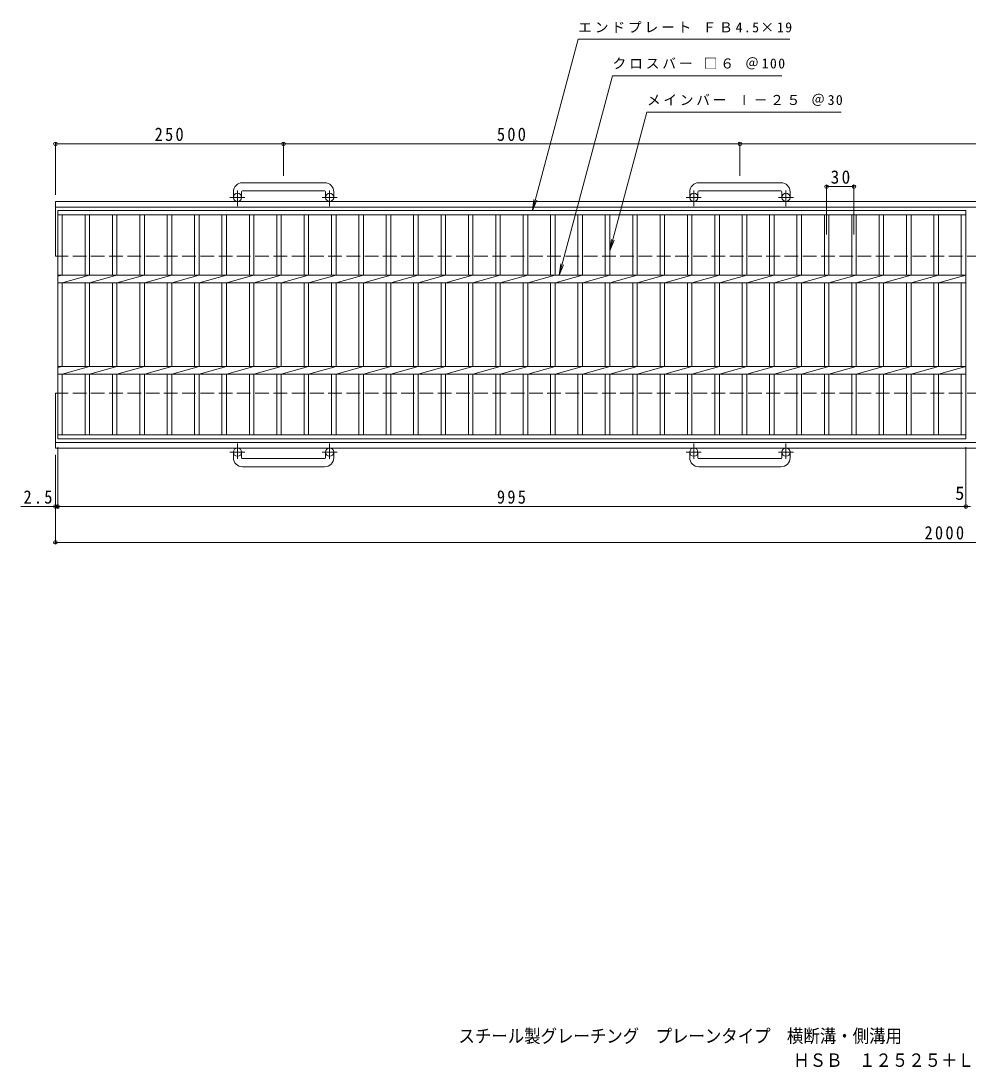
# Model space of a CAD drawing. Units: millimetres, scale not verified. Extents: x -902 to 876, y -687 to 459.
# Drawn here: x -902 to 136, y -687 to 459 of the extents above; entities that cross this region are included whole.
import ezdxf
from ezdxf.enums import TextEntityAlignment as Align

# ---------------------------------------------------------------- set-up
doc = ezdxf.new("R2010")
doc.units = ezdxf.units.MM
doc.header["$LTSCALE"] = 5
doc.header["$PDMODE"] = 32
doc.header["$PDSIZE"] = 4
doc.linetypes.add('CHAIN1', pattern=[8, 5, -1, 1, -1])
doc.linetypes.add('DASHED3', pattern=[4, 3, -1])
for name, color, linetype, lineweight in [('A-1_ピット', 2, 'Continuous', 9), ('A-2_蓋', 3, 'Continuous', 9), ('A-4_寸法', 7, 'Continuous', 9), ('F-4_F-4ﾚｲﾔ', 2, 'Continuous', 9)]:
    doc.layers.add(name, color=color, linetype=linetype, lineweight=lineweight)
doc.layers.add('F-F_F-Fﾚｲﾔ', color=2, linetype='Continuous')
doc.styles.add('ＭＳ ゴシック', font='')
doc.styles.get('ＭＳ ゴシック').set_extended_font_data('MS Gothic')

msp = doc.modelspace()

# ---------------------------------------------------------------- linework, layer by layer
at = {"layer": 'A-1_ピット'}
for p, q in [((-569.263, 281.889), (-659.263, 281.889)), ((-69.262, 281.889), (-159.262, 281.889)), ((-669.263, 271.889), (-669.263, 265.789)), ((-660.263, 271.889), (-660.263, 265.789)), ((-659.263, 272.889), (-569.263, 272.889)), ((-568.263, 271.889), (-568.263, 265.789)), ((-559.263, 271.889), (-559.263, 265.789)), ((-169.263, 271.889), (-169.263, 265.789)), ((-160.263, 271.889), (-160.263, 265.789)), ((-159.263, 272.889), (-69.262, 272.889)), ((-68.262, 271.889), (-68.262, 265.789)), ((-59.262, 271.889), (-59.262, 265.789)), ((289.683, 261.289), (-864.263, 261.289)), ((-864.263, 201.289), (-864.263, 261.289)), ((289.683, 255.289), (-864.263, 255.289)), ((-864.263, -8.711), (-864.263, 51.289)), ((289.683, -2.711), (-864.263, -2.711)), ((289.683, -8.711), (-864.263, -8.711)), ((-669.263, -19.311), (-669.263, -13.211)), ((-660.263, -19.311), (-660.263, -13.211)), ((-659.263, -20.311), (-569.263, -20.311)), ((-568.263, -19.311), (-568.263, -13.211)), ((-559.263, -19.311), (-559.263, -13.211)), ((-169.263, -19.311), (-169.263, -13.211)), ((-160.263, -19.311), (-160.263, -13.211)), ((-159.263, -20.311), (-69.262, -20.311)), ((-68.262, -19.311), (-68.262, -13.211)), ((-59.262, -19.311), (-59.262, -13.211)), ((-569.263, -29.311), (-659.263, -29.311)), ((-69.262, -29.311), (-159.262, -29.311))]:
    msp.add_line(p, q, dxfattribs=at)
at = {"layer": 'A-1_ピット', "linetype": 'CHAIN1'}
for p, q in [((-656.6, 265.789), (-673.007, 265.789)), ((-664.763, 256.181), (-664.763, 273.279)), ((-555.6, 265.789), (-572.007, 265.789)), ((-563.763, 256.181), (-563.763, 273.279)), ((-156.6, 265.789), (-173.007, 265.789)), ((-164.763, 256.181), (-164.763, 273.279)), ((-55.599, 265.789), (-72.007, 265.789)), ((-63.763, 256.181), (-63.763, 273.279)), ((-664.763, -3.604), (-664.763, -20.701)), ((-563.763, -3.604), (-563.763, -20.701)), ((-164.763, -3.604), (-164.763, -20.701)), ((-63.763, -3.604), (-63.763, -20.701)), ((-656.6, -13.211), (-673.007, -13.211)), ((-555.6, -13.211), (-572.007, -13.211)), ((-156.6, -13.211), (-173.007, -13.211)), ((-55.599, -13.211), (-72.007, -13.211))]:
    msp.add_line(p, q, dxfattribs=at)
at = {"layer": 'A-1_ピット', "linetype": 'DASHED3'}
for p, q in [((289.683, 201.289), (-864.263, 201.289)), ((289.683, 51.289), (-864.263, 51.289))]:
    msp.add_line(p, q, dxfattribs=at)
at = {"layer": 'A-1_ピット'}
for centre in [(-664.763, 265.789), (-563.763, 265.789), (-164.763, 265.789), (-63.763, 265.789), (-664.763, -13.211), (-563.763, -13.211), (-164.763, -13.211), (-63.763, -13.211)]:
    msp.add_circle(centre, 4.5, dxfattribs=at)
for centre, radius, start, end in [((-659.263, 271.889), 10, 90, 180), ((-569.263, 271.889), 10, 0, 90), ((-159.262, 271.889), 10, 90, 180), ((-69.262, 271.889), 10, 0, 90), ((-659.263, 271.889), 1, 90, 180), ((-569.263, 271.889), 1, 0, 90), ((-159.263, 271.889), 1, 90, 180), ((-69.262, 271.889), 1, 0, 90), ((-659.263, -19.311), 10, 180, 270), ((-659.263, -19.311), 1, 180, 270), ((-569.263, -19.311), 10, 270, 0), ((-569.263, -19.311), 1, 270, 0), ((-159.262, -19.311), 10, 180, 270), ((-159.263, -19.311), 1, 180, 270), ((-69.262, -19.311), 10, 270, 0), ((-69.262, -19.311), 1, 270, 0)]:
    msp.add_arc(centre, radius, start, end, dxfattribs=at)
at = {"layer": 'A-2_蓋'}
for p, q in [((-861.763, 251.289), (133.238, 251.289)), ((-861.763, 1.289), (-861.763, 251.289)), ((-861.763, 246.789), (133.238, 246.789)), ((-856.762, 180.528), (-856.762, 246.789)), ((-831.762, 246.789), (-831.762, 180.528)), ((-826.763, 246.789), (-826.763, 180.528)), ((-801.762, 246.789), (-801.762, 180.528)), ((-796.762, 246.789), (-796.762, 180.528)), ((-771.763, 246.789), (-771.763, 180.528)), ((-766.763, 246.789), (-766.763, 180.528)), ((-741.762, 246.789), (-741.762, 180.528)), ((-736.763, 246.789), (-736.763, 180.528)), ((-711.763, 246.789), (-711.763, 180.528)), ((-706.762, 246.789), (-706.762, 180.528)), ((-681.762, 246.789), (-681.762, 180.528)), ((-676.763, 246.789), (-676.763, 180.528)), ((-651.762, 246.789), (-651.762, 180.528)), ((-646.763, 246.789), (-646.763, 180.528)), ((-621.763, 246.789), (-621.763, 180.528)), ((-616.763, 246.789), (-616.763, 180.528)), ((-591.762, 246.789), (-591.762, 180.528)), ((-586.763, 246.789), (-586.763, 180.528)), ((-561.762, 246.789), (-561.762, 180.528)), ((-556.763, 246.789), (-556.763, 180.528)), ((-531.763, 246.789), (-531.763, 180.528)), ((-526.762, 246.789), (-526.762, 180.528)), ((-501.763, 246.789), (-501.763, 180.528)), ((-496.763, 246.789), (-496.763, 180.528)), ((-471.762, 246.789), (-471.762, 180.528)), ((-466.763, 246.789), (-466.763, 180.528)), ((-441.762, 246.789), (-441.762, 180.528)), ((-436.762, 246.789), (-436.762, 180.528)), ((-411.762, 246.789), (-411.762, 180.528)), ((-406.763, 246.789), (-406.763, 180.528)), ((-381.762, 246.789), (-381.762, 180.528)), ((-376.763, 246.789), (-376.763, 180.528)), ((-351.762, 246.789), (-351.762, 180.528)), ((-346.762, 246.789), (-346.762, 180.528)), ((-321.762, 246.789), (-321.762, 180.528)), ((-316.762, 246.789), (-316.762, 180.528)), ((-291.762, 246.789), (-291.762, 180.528)), ((-286.762, 246.789), (-286.762, 180.528)), ((-261.762, 246.789), (-261.762, 180.528)), ((-256.763, 246.789), (-256.763, 180.528)), ((-231.762, 246.789), (-231.762, 180.528)), ((-226.763, 246.789), (-226.763, 180.528)), ((-201.762, 246.789), (-201.762, 180.528)), ((-196.762, 246.789), (-196.762, 180.528)), ((-171.762, 246.789), (-171.762, 180.528)), ((-166.763, 246.789), (-166.763, 180.528)), ((-141.762, 246.789), (-141.762, 180.528)), ((-136.763, 246.789), (-136.763, 180.528)), ((-111.762, 246.789), (-111.762, 180.528)), ((-106.762, 246.789), (-106.762, 180.528)), ((-81.762, 246.789), (-81.762, 180.528)), ((-76.762, 246.789), (-76.762, 180.528)), ((-51.762, 246.789), (-51.762, 180.528)), ((-46.763, 246.789), (-46.763, 180.528)), ((-21.762, 246.789), (-21.762, 180.528)), ((-16.763, 246.789), (-16.763, 180.528)), ((8.238, 246.789), (8.238, 180.528)), ((13.238, 246.789), (13.238, 180.528)), ((38.238, 246.789), (38.238, 180.528)), ((43.238, 246.789), (43.238, 180.528)), ((68.237, 246.789), (68.237, 180.528)), ((73.237, 246.789), (73.237, 180.528)), ((98.238, 246.789), (98.238, 180.528)), ((103.238, 246.789), (103.238, 180.528)), ((128.238, 246.789), (128.238, 180.528)), ((133.238, 251.289), (133.238, 1.289)), ((-861.763, 180.528), (133.238, 180.528)), ((-856.762, 180.528), (-861.763, 179.529)), ((-861.763, 172.049), (133.238, 172.049)), ((-826.763, 180.528), (-856.762, 172.049)), ((-856.762, 80.529), (-856.762, 172.049)), ((-831.762, 172.049), (-831.762, 80.529)), ((-796.762, 180.528), (-826.763, 172.049)), ((-826.763, 172.049), (-826.763, 80.529)), ((-801.762, 172.049), (-801.762, 80.529)), ((-766.763, 180.528), (-796.762, 172.049)), ((-796.762, 172.049), (-796.762, 80.529)), ((-771.763, 172.049), (-771.763, 80.529)), ((-736.763, 180.528), (-766.763, 172.049)), ((-766.763, 172.049), (-766.763, 80.529)), ((-741.762, 172.049), (-741.762, 80.529)), ((-706.762, 180.528), (-736.763, 172.049)), ((-736.763, 172.049), (-736.763, 80.529)), ((-711.763, 172.049), (-711.763, 80.529)), ((-676.763, 180.528), (-706.762, 172.049)), ((-706.762, 172.049), (-706.762, 80.529)), ((-681.762, 172.049), (-681.762, 80.529)), ((-646.763, 180.528), (-676.763, 172.049)), ((-676.763, 172.049), (-676.763, 80.529)), ((-651.762, 172.049), (-651.762, 80.529)), ((-616.762, 180.528), (-646.763, 172.049)), ((-646.763, 172.049), (-646.763, 80.529)), ((-621.763, 172.049), (-621.763, 80.529)), ((-586.763, 180.528), (-616.763, 172.049)), ((-616.763, 172.049), (-616.763, 80.529)), ((-591.762, 172.049), (-591.762, 80.529)), ((-556.763, 180.528), (-586.763, 172.049)), ((-586.763, 172.049), (-586.763, 80.529)), ((-561.762, 172.049), (-561.762, 80.529)), ((-526.762, 180.528), (-556.763, 172.049)), ((-556.763, 172.049), (-556.763, 80.529)), ((-531.763, 172.049), (-531.763, 80.529)), ((-496.763, 180.528), (-526.762, 172.049)), ((-526.762, 172.049), (-526.762, 80.529)), ((-501.763, 172.049), (-501.763, 80.529)), ((-466.763, 180.528), (-496.763, 172.049)), ((-496.763, 172.049), (-496.763, 80.529)), ((-471.762, 172.049), (-471.762, 80.529)), ((-436.762, 180.528), (-466.763, 172.049)), ((-466.763, 172.049), (-466.763, 80.529)), ((-441.762, 172.049), (-441.762, 80.529)), ((-406.762, 180.528), (-436.762, 172.049)), ((-436.762, 172.049), (-436.762, 80.529)), ((-411.762, 172.049), (-411.762, 80.529)), ((-376.762, 180.528), (-406.763, 172.049)), ((-406.763, 172.049), (-406.763, 80.529)), ((-381.762, 172.049), (-381.762, 80.529)), ((-346.762, 180.528), (-376.763, 172.049)), ((-376.763, 172.049), (-376.763, 80.529)), ((-351.762, 172.049), (-351.762, 80.529)), ((-316.762, 180.528), (-346.762, 172.049)), ((-346.762, 172.049), (-346.762, 80.529)), ((-321.762, 172.049), (-321.762, 80.529)), ((-286.762, 180.528), (-316.762, 172.049)), ((-316.762, 172.049), (-316.762, 80.529)), ((-291.762, 172.049), (-291.762, 80.529)), ((-256.763, 180.528), (-286.762, 172.049)), ((-286.762, 172.049), (-286.762, 80.529)), ((-261.762, 172.049), (-261.762, 80.529)), ((-226.763, 180.528), (-256.763, 172.049)), ((-256.763, 172.049), (-256.763, 80.529)), ((-231.762, 172.049), (-231.762, 80.529)), ((-196.762, 180.528), (-226.763, 172.049)), ((-226.763, 172.049), (-226.763, 80.529)), ((-201.762, 172.049), (-201.762, 80.529)), ((-166.762, 180.528), (-196.762, 172.049)), ((-196.762, 172.049), (-196.762, 80.529)), ((-171.762, 172.049), (-171.762, 80.529)), ((-136.762, 180.528), (-166.763, 172.049)), ((-166.763, 172.049), (-166.763, 80.529)), ((-141.762, 172.049), (-141.762, 80.529)), ((-106.762, 180.528), (-136.763, 172.049)), ((-136.763, 172.049), (-136.763, 80.529)), ((-111.762, 172.049), (-111.762, 80.529)), ((-76.762, 180.528), (-106.762, 172.049)), ((-106.762, 172.049), (-106.762, 80.529)), ((-81.762, 172.049), (-81.762, 80.529)), ((-46.762, 180.528), (-76.762, 172.049)), ((-76.762, 172.049), (-76.762, 80.529)), ((-51.762, 172.049), (-51.762, 80.529)), ((-16.763, 180.528), (-46.763, 172.049)), ((-46.763, 172.049), (-46.763, 80.529)), ((-21.762, 172.049), (-21.762, 80.529)), ((13.238, 180.528), (-16.763, 172.049)), ((-16.763, 172.049), (-16.763, 80.529)), ((8.238, 172.049), (8.238, 80.529)), ((43.238, 180.528), (13.238, 172.049)), ((13.238, 172.049), (13.238, 80.529)), ((38.238, 172.049), (38.238, 80.529)), ((73.238, 180.528), (43.238, 172.049)), ((43.238, 172.049), (43.238, 80.529)), ((68.237, 172.049), (68.237, 80.529)), ((103.238, 180.528), (73.237, 172.049)), ((73.237, 172.049), (73.237, 80.529)), ((98.238, 172.049), (98.238, 80.529)), ((133.238, 180.528), (103.238, 172.049)), ((103.238, 172.049), (103.238, 80.529)), ((128.238, 172.049), (128.238, 80.529)), ((-861.763, 80.529), (133.238, 80.529)), ((-856.762, 80.529), (-861.763, 79.528)), ((-826.763, 80.529), (-856.762, 72.048)), ((-796.762, 80.529), (-826.763, 72.048)), ((-766.763, 80.529), (-796.762, 72.048)), ((-736.763, 80.529), (-766.763, 72.048)), ((-706.762, 80.529), (-736.763, 72.048)), ((-676.763, 80.529), (-706.762, 72.048)), ((-646.763, 80.529), (-676.763, 72.048)), ((-616.762, 80.529), (-646.763, 72.048)), ((-586.763, 80.529), (-616.763, 72.048)), ((-556.763, 80.529), (-586.763, 72.048)), ((-526.762, 80.529), (-556.763, 72.048)), ((-496.763, 80.529), (-526.762, 72.048)), ((-466.763, 80.529), (-496.763, 72.048)), ((-436.762, 80.529), (-466.763, 72.048)), ((-406.762, 80.529), (-436.762, 72.048)), ((-376.762, 80.529), (-406.763, 72.048)), ((-346.762, 80.529), (-376.763, 72.048)), ((-316.762, 80.529), (-346.762, 72.048)), ((-286.762, 80.529), (-316.762, 72.048)), ((-256.763, 80.529), (-286.762, 72.048)), ((-226.763, 80.529), (-256.763, 72.048)), ((-196.762, 80.529), (-226.763, 72.048)), ((-166.762, 80.529), (-196.762, 72.048)), ((-136.762, 80.529), (-166.763, 72.048)), ((-106.762, 80.529), (-136.763, 72.048)), ((-76.762, 80.529), (-106.762, 72.048)), ((-46.762, 80.529), (-76.762, 72.048)), ((-16.763, 80.529), (-46.763, 72.048)), ((13.238, 80.529), (-16.763, 72.048)), ((43.238, 80.529), (13.238, 72.048)), ((73.238, 80.529), (43.238, 72.048)), ((103.238, 80.529), (73.237, 72.048)), ((133.238, 80.529), (103.238, 72.048)), ((-861.763, 72.048), (133.238, 72.048)), ((-856.762, 5.789), (-856.762, 72.048)), ((-831.762, 72.048), (-831.762, 5.789)), ((-826.763, 72.048), (-826.763, 5.789)), ((-801.762, 72.048), (-801.762, 5.789)), ((-796.762, 72.048), (-796.762, 5.789)), ((-771.763, 72.048), (-771.763, 5.789)), ((-766.763, 72.048), (-766.763, 5.789)), ((-741.762, 72.048), (-741.762, 5.789)), ((-736.763, 72.048), (-736.763, 5.789)), ((-711.763, 72.048), (-711.763, 5.789)), ((-706.762, 72.048), (-706.762, 5.789)), ((-681.762, 72.048), (-681.762, 5.789)), ((-676.763, 72.048), (-676.763, 5.789)), ((-651.762, 72.048), (-651.762, 5.789)), ((-646.763, 72.048), (-646.763, 5.789)), ((-621.763, 72.048), (-621.763, 5.789)), ((-616.763, 72.048), (-616.763, 5.789)), ((-591.762, 72.048), (-591.762, 5.789)), ((-586.763, 72.048), (-586.763, 5.789)), ((-561.762, 72.048), (-561.762, 5.789)), ((-556.763, 72.048), (-556.763, 5.789)), ((-531.763, 72.048), (-531.763, 5.789)), ((-526.762, 72.048), (-526.762, 5.789)), ((-501.763, 72.048), (-501.763, 5.789)), ((-496.763, 72.048), (-496.763, 5.789)), ((-471.762, 72.048), (-471.762, 5.789)), ((-466.763, 72.048), (-466.763, 5.789)), ((-441.762, 72.048), (-441.762, 5.789)), ((-436.762, 72.048), (-436.762, 5.789)), ((-411.762, 72.048), (-411.762, 5.789)), ((-406.763, 72.048), (-406.763, 5.789)), ((-381.762, 72.048), (-381.762, 5.789)), ((-376.763, 72.048), (-376.763, 5.789)), ((-351.762, 72.048), (-351.762, 5.789)), ((-346.762, 72.048), (-346.762, 5.789)), ((-321.762, 72.048), (-321.762, 5.789)), ((-316.762, 72.048), (-316.762, 5.789)), ((-291.762, 72.048), (-291.762, 5.789)), ((-286.762, 72.048), (-286.762, 5.789)), ((-261.762, 72.048), (-261.762, 5.789)), ((-256.763, 72.048), (-256.763, 5.789)), ((-231.762, 72.048), (-231.762, 5.789)), ((-226.763, 72.048), (-226.763, 5.789)), ((-201.762, 72.048), (-201.762, 5.789)), ((-196.762, 72.048), (-196.762, 5.789)), ((-171.762, 72.048), (-171.762, 5.789)), ((-166.763, 72.048), (-166.763, 5.789)), ((-141.762, 72.048), (-141.762, 5.789)), ((-136.763, 72.048), (-136.763, 5.789)), ((-111.762, 72.048), (-111.762, 5.789)), ((-106.762, 72.048), (-106.762, 5.789)), ((-81.762, 72.048), (-81.762, 5.789)), ((-76.762, 72.048), (-76.762, 5.789)), ((-51.762, 72.048), (-51.762, 5.789)), ((-46.763, 72.048), (-46.763, 5.789)), ((-21.762, 72.048), (-21.762, 5.789)), ((-16.763, 72.048), (-16.763, 5.789)), ((8.238, 72.048), (8.238, 5.789)), ((13.238, 72.048), (13.238, 5.789)), ((38.238, 72.048), (38.238, 5.789)), ((43.238, 72.048), (43.238, 5.789)), ((68.237, 72.048), (68.237, 5.789)), ((73.237, 72.048), (73.237, 5.789)), ((98.238, 72.048), (98.238, 5.789)), ((103.238, 72.048), (103.238, 5.789)), ((128.238, 72.048), (128.238, 5.789)), ((133.238, 5.789), (-861.763, 5.789)), ((133.238, 1.289), (-861.763, 1.289))]:
    msp.add_line(p, q, dxfattribs=at)
at = {"layer": 'A-4_寸法'}
for p, q in [((-312.279, 180.528), (-253.735, 399.015)), ((-253.735, 399.015), (-68.338, 399.015)), ((-256.763, 207.294), (-216.109, 359.015)), ((-216.109, 359.015), (-3.339, 359.015)), ((-864.263, 268.789), (-864.263, 325.948)), ((-864.263, 324.448), (-614.263, 324.448)), ((-614.263, 289.389), (-614.263, 325.948)), ((-614.263, 324.448), (-114.262, 324.448)), ((-114.262, 289.389), (-114.262, 325.948)), ((-114.262, 324.448), (289.683, 324.448)), ((-19.263, 225.219), (-19.263, 279.108)), ((-19.263, 277.608), (10.738, 277.608)), ((10.738, 225.219), (10.738, 279.108)), ((-341.663, 251.289), (-340.031, 263.682)), ((-341.663, 251.289), (-336.879, 262.837)), ((-256.763, 207.294), (-255.131, 219.687)), ((-256.763, 207.294), (-251.979, 218.842)), ((-312.279, 180.528), (-310.647, 192.922)), ((-312.279, 180.528), (-307.495, 192.077)), ((-861.763, -7.71), (-861.763, -74.367)), ((133.237, -7.71), (133.237, -74.367)), ((-864.263, -16.211), (-864.263, -113.538)), ((-902.031, -72.867), (-861.763, -72.867)), ((-864.263, -80.367), (-864.263, -74.367)), ((-861.763, -72.867), (133.237, -72.867)), ((133.237, -72.867), (138.237, -72.867)), ((-864.263, -112.038), (291.16, -112.038))]:
    msp.add_line(p, q, dxfattribs=at)
msp.add_lwpolyline([(-341.663, 251.289), (-291.361, 439.015), (-59.624, 439.015)], dxfattribs=at)
for p in [(-864.263, 324.448), (-614.263, 324.448), (-114.262, 324.448), (-19.263, 277.608), (10.738, 277.608), (-864.263, -72.867), (-861.763, -72.867), (133.237, -72.867), (-864.263, -112.038)]:
    msp.add_point(p, dxfattribs=at)

# ---------------------------------------------------------------- texts
at = {"layer": 'A-4_寸法', "color": 2, "style": 'ＭＳ ゴシック'}
msp.add_text('5', height=14.66, dxfattribs=at).set_placement((121.634, -69.867), align=Align.BOTTOM_LEFT)
at = {"layer": 'A-4_寸法', "char_height": 11, "attachment_point": 7, "style": 'ＭＳ ゴシック'}
for s, insert in [('\\T1.21;エンドプレート\\~ＦＢ4.5×19', (-291.361, 446.015)), ('\\T1.21;クロスバー\\~□６\\~＠100', (-253.735, 406.015)), ('\\T1.2;メインバー\\~Ⅰ－２５\\~＠30', (-216.109, 366.015))]:
    msp.add_mtext(s, dxfattribs=dict(at, insert=insert))
at = {"layer": 'A-4_寸法', "color": 2, "char_height": 14.66, "attachment_point": 7, "style": 'ＭＳ ゴシック'}
for s, insert in [('\\T1.27;\\W0.9;250', (-755.513, 327.448)), ('\\T1.27;\\W0.9;500', (-380.513, 327.448)), ('\\T1.27;\\W0.95;30', (-14.887, 280.608)), ('\\T1.27;\\W0.9;2.5', (-899.263, -69.867)), ('\\T1.27;\\W0.9;995', (-380.513, -69.867)), ('\\T1.28;\\W0.9;2000', (87.917, -109.038))]:
    msp.add_mtext(s, dxfattribs=dict(at, insert=insert))
at = {"layer": 'F-4_F-4ﾚｲﾔ', "style": 'ＭＳ ゴシック', "width": 0.9}
msp.add_text('スチール製グレーチング\u3000プレーンタイプ\u3000横断溝・側溝用', height=14.66, dxfattribs=at).set_placement((-422.605, -664.497), align=Align.BOTTOM_LEFT)
at = {"layer": 'F-F_F-Fﾚｲﾔ', "style": 'ＭＳ ゴシック', "width": 0.9}
msp.add_text('ＨＳＢ\u3000１２５２５＋Ｌ－２５', height=14.66, dxfattribs=at).set_placement((-55.791, -690.973), align=Align.BOTTOM_LEFT)

doc.saveas('drawing.dxf')
